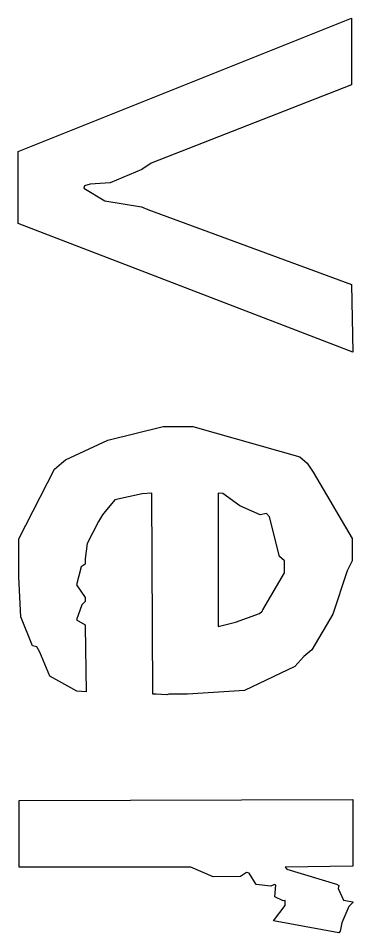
# Model space of a CAD drawing. Extents: x 0.1 to 11.6, y 0.3 to 16.2.
# Drawn here: x 7.0269 to 7.0946, y 5.5143 to 5.6991 of the extents above; entities that cross this region are included whole.
import ezdxf

# ---------------------------------------------------------------- set-up
doc = ezdxf.new("R2010")
doc.units = 0
doc.header["$MEASUREMENT"] = 0

msp = doc.modelspace()

# ---------------------------------------------------------------- linework, layer by layer
at = {"color": 0}
for points in [[(7.02692, 5.67215), (7.0944, 5.69906), (7.0944, 5.6856), (7.05382, 5.66976), (7.05192, 5.66851), (7.04551, 5.66579), (7.0415, 5.66553), (7.04036, 5.66521), (7.04019, 5.66476), (7.04443, 5.66217), (7.05186, 5.66097), (7.05317, 5.66043), (7.0944, 5.64524), (7.09461, 5.63157), (7.02692, 5.65761), (7.02692, 5.67215)], [(7.04047, 5.57617), (7.04069, 5.56293), (7.03879, 5.5631), (7.03331, 5.56614), (7.03131, 5.57096), (7.03071, 5.57206), (7.02979, 5.57221), (7.02746, 5.57807), (7.02701, 5.5861), (7.02701, 5.58876), (7.02701, 5.59386), (7.03424, 5.60792), (7.03569, 5.60915), (7.03646, 5.60981), (7.04508, 5.61382), (7.05626, 5.61654), (7.06, 5.61654), (7.06228, 5.61654), (7.08388, 5.6104), (7.08539, 5.60915), (7.08664, 5.60732), (7.09451, 5.59392), (7.09451, 5.58942), (7.09347, 5.5874), (7.09056, 5.57861), (7.08637, 5.5714), (7.08475, 5.5701), (7.0829, 5.56803), (7.07269, 5.56321), (7.06119, 5.5625), (7.0574, 5.5625), (7.05697, 5.56233), (7.05485, 5.5625), (7.05414, 5.5625), (7.05393, 5.60308), (7.05203, 5.60297), (7.0465, 5.60172), (7.04449, 5.59939), (7.04394, 5.59874), (7.04313, 5.59733), (7.0409, 5.59293), (7.04047, 5.58985), (7.04047, 5.58876), (7.03965, 5.58822), (7.03874, 5.58458), (7.04047, 5.58203), (7.04047, 5.58117), (7.03976, 5.58051), (7.03874, 5.57747), (7.04047, 5.5765), (7.04047, 5.57617)], [(7.06739, 5.60308), (7.06739, 5.57617), (7.06739, 5.57617), (7.0709, 5.57699), (7.07574, 5.57878), (7.07628, 5.57921), (7.07639, 5.57949), (7.08083, 5.58697), (7.08083, 5.58942), (7.07981, 5.59028), (7.07775, 5.59831), (7.07715, 5.59896), (7.0759, 5.59874), (7.07178, 5.60053), (7.06836, 5.60303), (7.06739, 5.60308)], [(7.02713, 5.54096), (7.09462, 5.54118), (7.09461, 5.52772), (7.08094, 5.52751), (7.08128, 5.52707), (7.09136, 5.52408), (7.09179, 5.52382), (7.09164, 5.52322), (7.09272, 5.52083), (7.09462, 5.52051), (7.09461, 5.52035), (7.09386, 5.51953), (7.09239, 5.51628), (7.09207, 5.5146), (7.09179, 5.51426), (7.07856, 5.51665), (7.07856, 5.51665), (7.08094, 5.51975), (7.08094, 5.52078), (7.08051, 5.52067), (7.07883, 5.52149), (7.07904, 5.52387), (7.07878, 5.52403), (7.07807, 5.52365), (7.07508, 5.52403), (7.07368, 5.52631), (7.07314, 5.52642), (7.07189, 5.52561), (7.0664, 5.52556), (7.06185, 5.5275), (7.06033, 5.5275), (7.02713, 5.5275), (7.02713, 5.54096)]]:
    msp.add_lwpolyline(points, close=True, dxfattribs=at)

doc.saveas('drawing.dxf')
